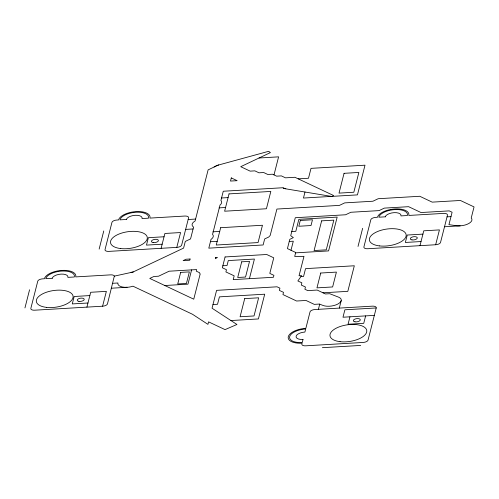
<?xml version="1.0" encoding="UTF-8"?>
<svg xmlns="http://www.w3.org/2000/svg" width="499" height="499" viewBox="0 0 499 499"><rect width="100%" height="100%" fill="white"/><g stroke="black" fill="none" stroke-linecap="round" stroke-linejoin="round"><path stroke-width="0.75" d="M24.95 307.92L29.566 289.776M99.145 249.107L103.761 230.962M86.913 307.128L90.687 292.283L106.362 291.36L102.588 306.205L34.668 310.197A4.422 2.002 -8.2 0 1 30.838 308.388L37.762 281.168A4.422 2.002 -8.2 0 1 42.64 278.847L44.38 278.748A15.918 7.204 -8.2 0 1 61.945 270.402A15.918 7.204 -8.2 0 1 75.729 276.908L110.56 274.862A4.422 2.002 -8.2 0 1 114.34 276.047L107.466 303.891A4.422 2.002 -8.2 0 1 102.588 306.205M161.108 248.315L164.888 233.47L180.563 232.546L176.783 247.392L108.863 251.384A4.422 2.002 -8.2 0 1 105.033 249.575L111.957 222.354A4.422 2.002 -8.2 0 1 116.835 220.04L118.575 219.934A15.918 7.204 -8.2 0 1 136.14 211.588A15.918 7.204 -8.2 0 1 149.925 218.094L184.755 216.048A4.422 2.002 -8.2 0 1 188.585 217.857L181.661 245.078A4.422 2.002 -8.2 0 1 176.783 247.392M191.604 269.884L187.973 284.162L164.795 285.522M200.143 274.088L193.755 299.182L149.775 278.436L153.867 276.49L158.57 276.209L169.111 271.207L196.65 269.585L196.257 271.144L199.588 272.716L199.962 273.857M274.001 174.906L278.598 156.848L259.037 157.996M249.419 278.679L254.415 259.043L228.286 260.578L227.033 265.53L222.841 265.774M304.989 192.021L303.454 198.047L331.43 196.406M290.992 250.267L293.3 241.198L289.252 241.441M318.406 309.324L319.716 304.172M339.308 308.095L341.191 300.672M358.02 246.456L362.636 228.311M349.955 316.815L348.065 324.238L363.74 323.321L365.63 315.892M376.227 307.958L368.044 340.131A4.422 2.002 -8.2 0 1 363.166 342.445L305.687 345.819A4.422 2.002 -8.2 0 1 301.864 344.017L302.07 343.187A15.918 7.204 -8.2 0 1 288.285 336.688A15.918 7.204 -8.2 0 1 305.85 328.342L310.041 311.844A4.422 2.002 -8.2 0 1 314.925 309.53L372.397 306.155A4.422 2.002 -8.2 0 1 376.227 307.958L344.878 309.798L342.988 317.221L374.337 315.38M419.983 245.664L423.757 230.819L439.432 229.896L435.658 244.747L367.732 248.733A4.422 2.002 -8.2 0 1 363.902 246.924L370.826 219.703A4.422 2.002 -8.2 0 1 375.71 217.389L377.45 217.283A15.918 7.204 -8.2 0 1 395.008 208.944A15.918 7.204 -8.2 0 1 408.8 215.443L443.63 213.397A4.422 2.002 -8.2 0 1 447.46 215.206L440.536 242.427A4.422 2.002 -8.2 0 1 435.658 244.747M214.115 166.984L214.445 166.766M214.801 166.554L215.175 166.348M215.562 166.142L215.967 165.949M133.102 271.992L183.588 248.103L185.291 241.422L190.556 238.921L193.575 227.057L193.207 226.808A10.61 4.803 -8.2 0 1 194.573 221.307L195.121 220.976L208.12 169.878L217.901 165.194L268.649 151.316L270.402 152.594L240.73 166.691L250.149 171.138L254.852 170.858L258.987 172.81L263.69 172.535L267.826 174.488L272.529 174.207L276.664 176.159L281.367 175.885L285.503 177.837L294.909 177.282L333.582 195.527L332.028 196.506L286.083 188.884L282.721 187.749L223.271 191.242L220.907 200.548L221.169 200.835A10.61 4.803 -8.2 0 1 220.009 205.077L212.555 234.374A10.61 4.803 -8.2 0 1 211.476 239.033L211.033 239.345L208.794 248.153L263.135 244.965L264.663 238.952L268.761 237.006L270.184 235.447L276.901 209.056L339.451 205.382L344.715 202.881L372.934 201.222L378.198 198.721L419.771 196.275L432.184 202.132L460.396 200.473L474.05 206.917L471.237 217.982A10.61 4.803 -8.2 0 1 460.271 225.829L459.255 225.866A10.61 4.803 -8.2 0 1 456.36 225.704L448.95 224.662L452.106 212.243L449.219 210.884L421.006 212.537L408.6 206.686L384.342 208.108L379.072 210.609L350.859 212.268L345.589 214.77L295.283 217.726L290.711 235.696L293.35 237.63L289.788 239.327L287.43 248.589L295.701 252.488L294.703 256.424L303.985 256.361L299.044 275.766L301.621 275.61L297.866 280.949L301.876 282.839L301.309 285.066L305.444 287.019L304.883 289.245L307.771 290.611L317.171 290.056L325.442 293.961L329.689 293.711L338.503 297.13A10.61 4.803 -8.2 0 1 341.26 300.298L341.16 300.778A10.61 4.803 -8.2 0 1 333.85 305.556A10.61 4.803 -8.2 0 1 322.984 305.438L319.429 304.059L314.27 304.365L305.999 300.46L296.593 301.016L282.939 294.572L283.507 292.345L279.371 290.393L279.933 288.166L277.045 286.806L216.591 290.356L212.05 308.214L236.95 324.487L225.037 329.621L208.576 321.855L207.94 324.362L192.477 314.258L132.959 286.183L132.173 286.432A10.61 4.803 -8.2 0 1 128.124 287.218L111.452 288.216M216.385 165.768L216.816 165.587M217.265 165.418L217.726 165.256M218.194 165.107L218.674 164.963M114.358 276.122L133.37 271.961M131.05 272.329L131.555 272.223M132.067 272.136L132.584 272.055M298.24 178.854L308.494 178.255L311.008 168.356L365 165.188L357.446 194.878L332.265 196.357M221.556 197.984L228.087 197.598M219.042 207.877L225.567 207.497M188.167 219.504L195.608 219.067M185.647 229.403L193.088 228.966M447.042 216.853L450.996 216.622M212.948 231.817L219.722 231.417M164.046 236.769L148.371 237.686L146.481 245.109L162.156 244.192M291.765 231.542L295.813 231.305L298.857 219.342L337.174 217.09L328.573 250.91L295.614 252.85M444.522 226.752L460.197 225.835M210.435 241.716L217.202 241.316M422.921 234.118L407.246 235.035L405.356 242.458L421.031 241.541M112.705 283.295L117.932 282.983L117.864 283.426A10.61 4.803 -8.2 0 0 127.095 287.299M300.903 276.627L303.554 276.471L305.55 268.637L354.315 265.774L347.809 291.347L322.99 292.801M89.851 295.576L74.176 296.5L72.286 303.922L87.961 303.005M212.979 304.546L217.533 304.278L219.423 296.855L264.701 294.198L258.407 318.942L230.931 320.551M322.373 347.684L360.69 345.433M285.808 188.828L285.378 188.741M284.973 188.641L284.573 188.535M284.199 188.416L283.837 188.285M283.501 188.148L283.176 187.998M180.669 272.398L177.731 283.95L186.439 283.438L189.377 271.893L180.669 272.398M190.082 259.006L189.763 260.241L183.121 260.634L186.052 259.243L190.082 259.006M231.293 177.918L230.494 181.062L237.137 180.675L231.293 177.918M229.029 193.886L224.625 211.208L266.422 208.757L270.826 191.435L229.029 193.886M220.664 227.706L216.254 245.028L258.058 242.576L262.462 225.255L220.664 227.706M215.68 257.503L215.368 258.738L217.458 257.397L215.68 257.503M225.086 256.948L222.336 267.77L226.471 269.716L225.904 271.943L234.174 275.847L233.214 279.627L273.446 277.269L273.932 275.354L269.797 273.408L273.758 257.815L266.734 254.502L225.086 256.948M241.697 261.825L237.711 277.494L245.545 277.039L249.531 261.364L241.697 261.825M244.703 298.62L240.088 316.765L254.022 315.948L258.638 297.803L244.703 298.62M300.286 220.477L298.814 226.253L311.008 225.536L312.474 219.76L300.286 220.477M321.637 220.851L314.083 250.542L326.271 249.831L333.825 220.134L321.637 220.851M344.061 173.321L339.021 193.119L353.828 192.246L358.862 172.454L344.061 173.321M303.018 339.476L302.238 342.532A14.502 6.562 -8.2 0 1 289.676 336.607A14.502 6.562 -8.2 0 1 305.681 329.003L304.901 332.053A7.959 3.599 -8.2 0 0 296.119 336.226A7.959 3.599 -8.2 0 0 303.018 339.476M320.732 273.028L316.952 287.873L332.627 286.956L336.407 272.105L320.732 273.028M126.415 219.473L119.972 219.853A14.502 6.562 -8.2 0 1 135.971 212.25A14.502 6.562 -8.2 0 1 148.534 218.175L142.09 218.556A7.959 3.599 -8.2 0 0 135.192 215.3A7.959 3.599 -8.2 0 0 126.415 219.473M385.284 216.828L378.841 217.202A14.502 6.562 -8.2 0 1 394.846 209.599A14.502 6.562 -8.2 0 1 407.402 215.524L400.959 215.905A7.959 3.599 -8.2 0 0 394.067 212.655A7.959 3.599 -8.2 0 0 385.284 216.828M52.22 278.286L45.771 278.667A14.502 6.562 -8.2 0 1 61.776 271.063A14.502 6.562 -8.2 0 1 74.339 276.989L67.889 277.369A7.959 3.599 -8.2 0 0 60.997 274.113A7.959 3.599 -8.2 0 0 52.22 278.286M78.898 301.359A3.537 1.603 -8.2 0 0 84.231 299.406A3.537 1.603 -8.2 0 0 79.035 298.552A3.537 1.603 -8.2 0 0 78.898 301.359M46.382 307.365A18.569 8.402 -8.2 0 0 73.097 296.3A18.569 8.402 -8.2 0 0 44.636 292.919A18.569 8.402 -8.2 0 0 46.382 307.365M153.099 242.545A3.537 1.603 -8.2 0 0 158.426 240.593A3.537 1.603 -8.2 0 0 153.23 239.738A3.537 1.603 -8.2 0 0 153.099 242.545M120.577 248.552A18.569 8.402 -8.2 0 0 147.292 237.487A18.569 8.402 -8.2 0 0 118.831 234.106A18.569 8.402 -8.2 0 0 120.577 248.552M411.968 239.894A3.537 1.603 -8.2 0 0 417.295 237.942A3.537 1.603 -8.2 0 0 412.099 237.087A3.537 1.603 -8.2 0 0 411.968 239.894M379.446 245.907A18.569 8.402 -8.2 0 0 406.161 234.836A18.569 8.402 -8.2 0 0 377.706 231.455A18.569 8.402 -8.2 0 0 379.446 245.907M354.982 321.818A3.537 1.603 -8.2 0 0 360.315 319.865A3.537 1.603 -8.2 0 0 355.12 319.011A3.537 1.603 -8.2 0 0 354.982 321.818M340.044 341.665A18.569 8.402 -8.2 0 0 366.759 330.6A18.569 8.402 -8.2 0 0 338.303 327.213A18.569 8.402 -8.2 0 0 340.044 341.665"/></g></svg>
